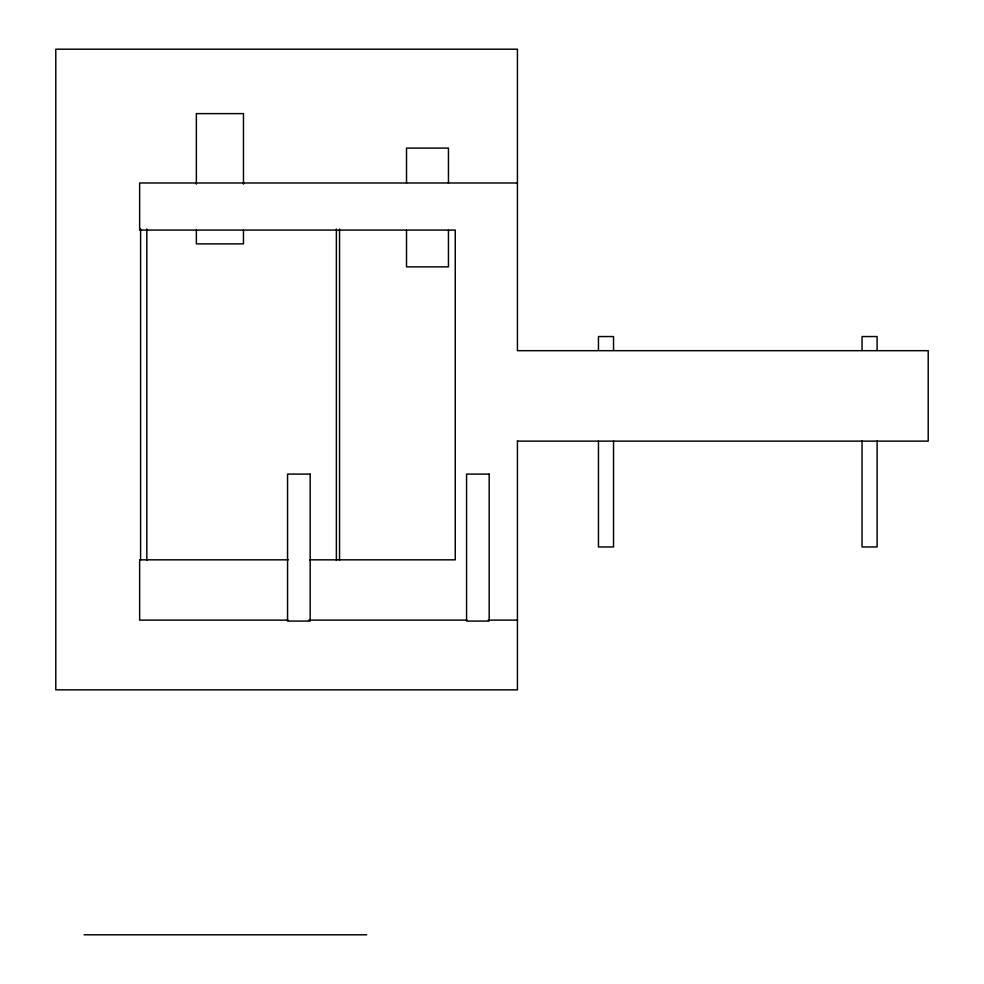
<?xml version="1.0" encoding="UTF-8"?>
<svg xmlns="http://www.w3.org/2000/svg" width="984" height="984" viewBox="0 0 984 984"><rect width="100%" height="100%" fill="white"/><g stroke="black" fill="none" stroke-linecap="round" stroke-linejoin="round"><path stroke-width="1.48" d="M517.436 182.987L139.642 182.987L139.642 230.084L455.26 230.084L455.26 559.834L309.702 559.834M517.436 441.127L928.207 441.127L928.207 350.685L517.436 350.685L517.436 49.2L55.793 49.2L55.793 689.846L517.436 689.846L517.436 440.672M288.263 559.834L139.642 559.834L139.642 620.129L287.98 620.129M308.853 620.129L467.019 620.129M488.261 620.129L517.436 620.129M84.058 934.8L366.7 934.8M877.113 350.378L877.113 336.553L862.046 336.553L862.046 350.378M877.113 440.992L877.113 546.956L862.046 546.956L862.046 440.992M613.536 350.378L613.536 336.553L598.457 336.553L598.457 350.378M613.536 440.992L613.536 546.956L598.457 546.956L598.457 440.992M448.458 183.11L448.458 148.092L406.515 148.092L406.515 183.11M448.458 230.305L448.458 266.849L406.515 266.849L406.515 230.305M339.554 229.001L339.554 560.314M336.368 229.001L336.368 560.314M243.466 184.106L243.466 113.615L196.357 113.615L196.357 184.106M243.466 230.084L243.466 243.872L196.357 243.872L196.357 230.084M146.813 229.001L146.813 560.314M140.589 229.001L140.589 560.314M310.169 474.103L287.562 474.103L287.562 621.076L310.169 621.076L310.169 474.103M489.171 474.103L466.564 474.103L466.564 621.076L489.171 621.076L489.171 474.103"/></g></svg>
